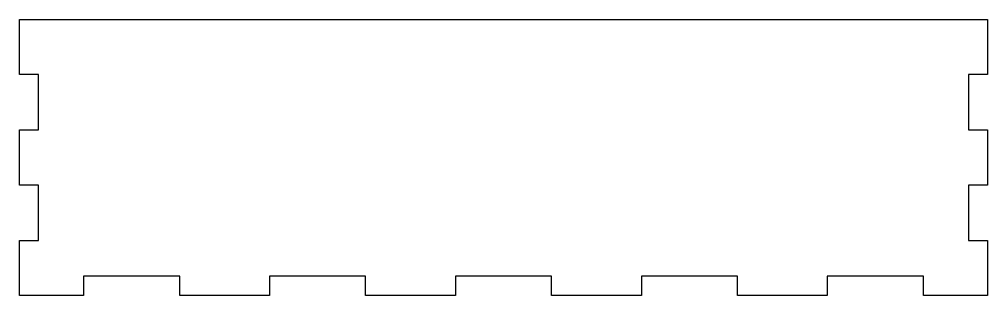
# Model space of a CAD drawing. Header units: millimetres. Extents: x 0 to 302, y 0 to 86.
import ezdxf

# ---------------------------------------------------------------- set-up
doc = ezdxf.new("R2010")
doc.units = ezdxf.units.MM
doc.layers.add('CUT', color=7, linetype='Continuous')

msp = doc.modelspace()

# ---------------------------------------------------------------- linework, layer by layer
at = {"layer": 'CUT'}
msp.add_lwpolyline([(224, 6), (194, 6), (194, 0), (166, 0), (166, 6), (136, 6), (136, 0), (108, 0), (108, 6), (78, 6), (78, 0), (50, 0), (50, 6), (20, 6), (20, 0), (0, 0), (0, 17.2), (6, 17.2), (6, 34.4), (0, 34.4), (0, 51.6), (6, 51.6), (6, 68.8), (0, 68.8), (0, 86), (302, 86), (302, 68.8), (296, 68.8), (296, 51.6), (302, 51.6), (302, 34.4), (296, 34.4), (296, 17.2), (302, 17.2), (302, 0), (282, 0), (282, 6), (252, 6), (252, 0), (224, 0), (224, 6)], close=True, dxfattribs=at)

doc.saveas('drawing.dxf')
